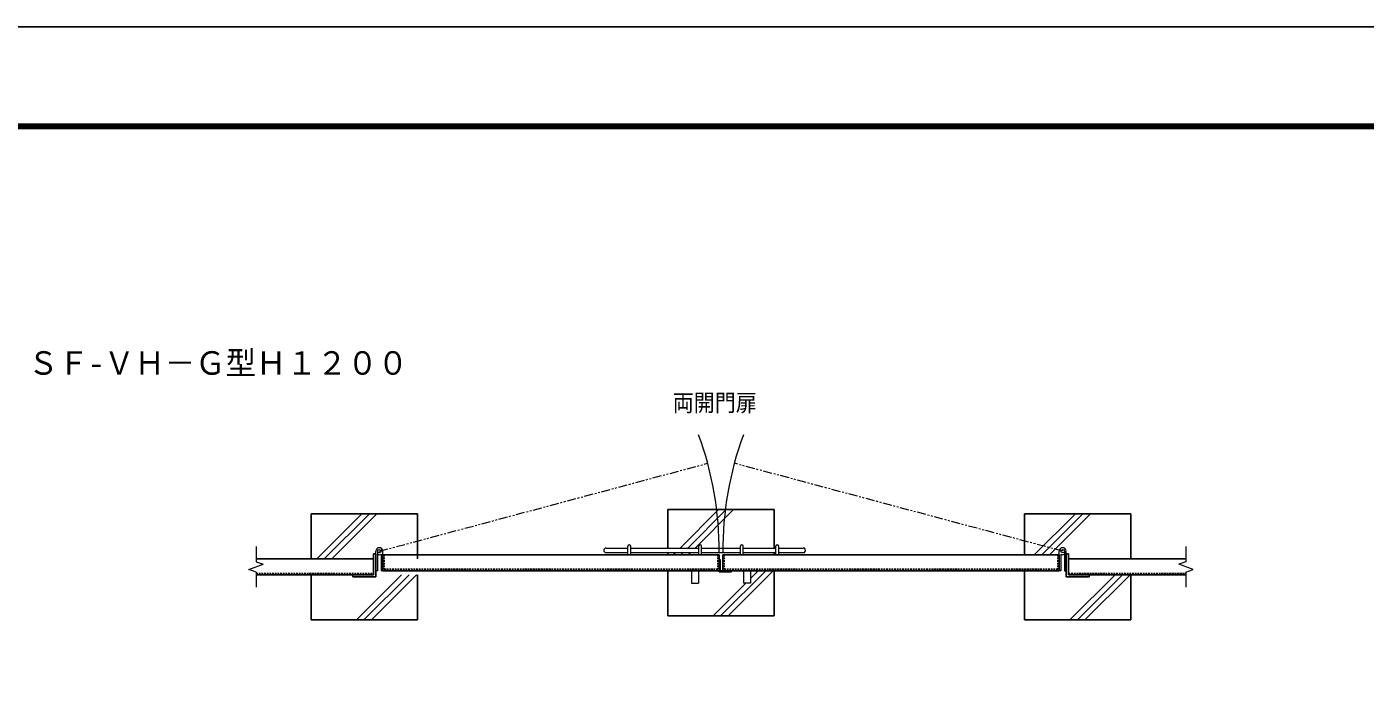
# Model space of a CAD drawing. Units: millimetres, scale not verified. Extents: x -5250 to 5250, y -3712 to 3712.
# Drawn here: x -2111 to 1669, y 1872 to 3712 of the extents above; entities that cross this region are included whole.
import ezdxf
from ezdxf.enums import TextEntityAlignment as Align

# ---------------------------------------------------------------- set-up
doc = ezdxf.new("R2010")
doc.units = ezdxf.units.MM
doc.header["$LTSCALE"] = 20
doc.linetypes.add('USER2', pattern=[0.375, 0.25, -0.125])
doc.linetypes.add('USER3', pattern=[2.5, 1.25, -0.25, 0.25, -0.25, 0.25, -0.25])
for name, color, linetype, lineweight in [('0-0_D-TTL', 7, 'Continuous', 25), ('0-2_D-STR-TXT', 7, 'Continuous', 13), ('0-3_D-STR1', 1, 'Continuous', 25), ('0-4_D-STR3', 3, 'Continuous', 13), ('0-5_D-BMK', 2, 'Continuous', 13), ('0-B_D-STR4', 7, 'Continuous', 25)]:
    doc.layers.add(name, color=color, linetype=linetype, lineweight=lineweight)
doc.styles.add('ＭＳ ゴシック', font='')
doc.styles.get('ＭＳ ゴシック').set_extended_font_data('MS Gothic')

msp = doc.modelspace()

# ---------------------------------------------------------------- linework, layer by layer
at = {"layer": '0-0_D-TTL', "color": 2}
msp.add_lwpolyline([(-5249.84, 3712.5), (5250.16, 3712.5), (5250.16, -3712.5), (-5249.84, -3712.5)], close=True, dxfattribs=at)
at = {"layer": '0-0_D-TTL'}
for points in [[(-4912.34, 3437.5), (4912.66, 3437.5), (4912.66, -3437.5), (-4912.34, -3437.5)], [(-4909.21, 3434.37), (4909.54, 3434.37), (4909.54, -3434.37), (-4909.21, -3434.37)], [(-4906.09, 3431.25), (4906.41, 3431.25), (4906.41, -3431.25), (-4906.09, -3431.25)], [(-4902.96, 3428.12), (4903.29, 3428.12), (4903.29, -3428.12), (-4902.96, -3428.12)], [(-4899.84, 3425), (4900.16, 3425), (4900.16, -3425), (-4899.84, -3425)]]:
    msp.add_lwpolyline(points, close=True, dxfattribs=at)
at = {"layer": '0-3_D-STR1'}
for p, q in [((-1463.21, 2208.96), (-1131.65, 2208.96)), ((-1125.65, 2222.96), (-1125.65, 2157.96)), ((-1105.65, 2220.46), (-1105.65, 2175.46)), ((-1105.65, 2220.46), (-155.65, 2220.46)), ((-155.65, 2220.46), (-155.65, 2175.46)), ((-145.65, 2220.46), (-145.65, 2175.46)), ((-145.65, 2220.46), (804.35, 2220.46)), ((804.35, 2220.46), (804.35, 2175.46)), ((824.35, 2222.96), (824.35, 2157.96)), ((830.35, 2208.96), (1161.91, 2208.96)), ((-1463.21, 2163.96), (-1131.65, 2163.96)), ((-1190.65, 2163.96), (-1190.65, 2157.96)), ((-1125.65, 2157.96), (-1190.65, 2157.96)), ((-1105.65, 2175.46), (-155.65, 2175.46)), ((-145.65, 2175.46), (804.35, 2175.46)), ((824.35, 2157.96), (889.35, 2157.96)), ((830.35, 2163.96), (1161.91, 2163.96)), ((889.35, 2163.96), (889.35, 2157.96))]:
    msp.add_line(p, q, dxfattribs=at)
at = {"layer": '0-3_D-STR1', "linetype": 'USER2'}
for p, q in [((-1101.65, 2220.46), (-1101.65, 2179.46)), ((-159.65, 2220.46), (-159.65, 2179.46)), ((-141.65, 2220.46), (-141.65, 2179.46)), ((800.35, 2220.46), (800.35, 2179.46)), ((-1463.21, 2167.96), (-1131.65, 2167.96)), ((-1101.65, 2179.46), (-159.65, 2179.46)), ((-141.65, 2179.46), (800.35, 2179.46)), ((830.35, 2167.96), (1161.91, 2167.96))]:
    msp.add_line(p, q, dxfattribs=at)
at = {"layer": '0-3_D-STR1'}
for points in [[(-1125.65, 2222.96), (-1131.65, 2222.96), (-1131.65, 2163.96)], [(824.35, 2222.96), (830.35, 2222.96), (830.35, 2163.96)]]:
    msp.add_lwpolyline(points, dxfattribs=at)
at = {"layer": '0-4_D-STR3'}
for p, q in [((-1125.65, 2219.46), (-1125.65, 2230.46)), ((-1120.65, 2230.46), (-1120.65, 2175.46)), ((-1105.65, 2220.46), (-1105.65, 2230.35)), ((-475.39, 2239.46), (-413.65, 2239.46)), ((-413.65, 2220.46), (-413.65, 2244.69)), ((-405.65, 2220.46), (-405.65, 2244.69)), ((-405.65, 2239.46), (-213.65, 2239.46)), ((-213.65, 2220.46), (-213.65, 2244.69)), ((-205.65, 2220.46), (-205.65, 2244.69)), ((-205.65, 2239.46), (-95.65, 2239.46)), ((-95.65, 2220.46), (-95.65, 2244.69)), ((-87.65, 2220.46), (-87.65, 2244.69)), ((-87.65, 2239.46), (4.35, 2239.46)), ((4.35, 2220.46), (4.35, 2244.69)), ((12.35, 2220.46), (12.35, 2244.69)), ((12.35, 2239.46), (81.6, 2239.46)), ((804.35, 2220.46), (804.35, 2230.46)), ((819.35, 2230.46), (819.35, 2175.46)), ((824.35, 2222.96), (824.35, 2230.35)), ((-1110.65, 2221.8), (-1110.65, 2175.46)), ((-475.39, 2226.46), (-413.65, 2226.46)), ((-405.65, 2226.46), (-213.65, 2226.46)), ((-205.65, 2226.46), (-95.65, 2226.46)), ((-87.65, 2226.46), (4.35, 2226.46)), ((12.35, 2226.46), (81.6, 2226.46)), ((809.35, 2221.8), (809.35, 2175.46)), ((-1120.65, 2175.46), (-1125.65, 2175.46)), ((-1105.65, 2175.46), (-1110.65, 2175.46)), ((-234.29, 2175.46), (-234.29, 2139.95)), ((-214.29, 2175.46), (-214.29, 2139.95)), ((-155.65, 2175.46), (-155.65, 2172.46)), ((-155.65, 2172.46), (-120.65, 2172.46)), ((-145.65, 2175.46), (-152.65, 2175.46)), ((-120.65, 2172.46), (-120.65, 2175.46)), ((-87.01, 2175.46), (-87.01, 2139.95)), ((-67.01, 2175.46), (-67.01, 2139.95)), ((809.35, 2175.46), (804.35, 2175.46)), ((819.35, 2175.46), (824.35, 2175.46)), ((-234.29, 2139.95), (-214.29, 2139.95)), ((-67.01, 2139.95), (-87.01, 2139.95))]:
    msp.add_line(p, q, dxfattribs=at)
msp.add_lwpolyline([(-155.65, 2207.46), (-152.65, 2207.46), (-152.65, 2175.46)], dxfattribs=at)
for centre in [(-1115.65, 2230.46), (814.35, 2230.46)]:
    msp.add_circle(centre, 5, dxfattribs=at)
for centre, radius, start, end in [((-1115.65, 2230.46), 10, 0, 179.99992), ((-475.13, 2232.96), 6.51, 92.33842, 267.66562), ((-409.65, 2244.36), 4.02, 4.59605, 175.41039), ((-209.65, 2244.36), 4.02, 4.59605, 175.41039), ((-91.65, 2244.36), 4.02, 4.59605, 175.41039), ((8.35, 2244.36), 4.02, 4.59605, 175.41039), ((81.8, 2232.96), 6.5, 268.20886, 91.79516), ((814.35, 2230.46), 10, 0, 179.99992), ((-1115.65, 2230.46), 10, 239.9998, 300.00027), ((814.35, 2230.46), 10, 239.9998, 300.00027)]:
    msp.add_arc(centre, radius, start, end, dxfattribs=at)
at = {"layer": '0-5_D-BMK', "linetype": 'USER3'}
for p, q in [((-1115.65, 2230.46), (-188.36, 2478.93)), ((814.35, 2230.46), (-112.94, 2478.92))]:
    msp.add_line(p, q, dxfattribs=at)
at = {"layer": '0-5_D-BMK'}
for p, q in [((-1463.21, 2243.96), (-1463.21, 2200.85)), ((1161.91, 2243.96), (1161.91, 2200.85)), ((-1484.34, 2178.77), (-1443.45, 2193.65)), ((-1463.21, 2200.85), (-1443.45, 2193.65)), ((1161.91, 2200.85), (1142.15, 2193.65)), ((1183.04, 2178.77), (1142.15, 2193.65)), ((-1463.21, 2171.08), (-1484.34, 2178.77)), ((-1463.21, 2171.08), (-1463.21, 2128.96)), ((1161.91, 2171.08), (1183.04, 2178.77)), ((1161.91, 2171.08), (1161.91, 2128.96))]:
    msp.add_line(p, q, dxfattribs=at)
for centre, start, end in [((-1115.65, 2230.46), 359.76138, 20.03543), ((814.35, 2230.46), 159.96472, 180.23891)]:
    msp.add_arc(centre, 960, start, end, dxfattribs=at)
at = {"layer": '0-B_D-STR4'}
for p, q in [((-300.65, 2239.46), (-300.65, 2347.96)), ((-300.65, 2347.96), (-0.65, 2347.96)), ((-265.83, 2239.46), (-157.33, 2347.96)), ((-244.62, 2239.46), (-136.12, 2347.96)), ((-223.41, 2239.46), (-114.91, 2347.96)), ((-0.65, 2239.46), (-0.65, 2347.96)), ((-1308.15, 2336.46), (-1008.15, 2336.46)), ((-1308.15, 2208.96), (-1308.15, 2336.46)), ((-1292.33, 2208.96), (-1164.83, 2336.46)), ((-1271.12, 2208.96), (-1143.62, 2336.46)), ((-1249.91, 2208.96), (-1122.41, 2336.46)), ((-1008.15, 2208.96), (-1008.15, 2336.46)), ((706.85, 2336.46), (1006.85, 2336.46)), ((706.85, 2220.46), (706.85, 2336.46)), ((734.17, 2220.46), (850.17, 2336.46)), ((755.38, 2220.46), (871.38, 2336.46)), ((776.59, 2220.46), (892.59, 2336.46)), ((1006.85, 2208.96), (1006.85, 2336.46)), ((-300.65, 2220.46), (-300.65, 2226.46)), ((-284.83, 2220.46), (-278.83, 2226.46)), ((-263.62, 2220.46), (-257.62, 2226.46)), ((-242.41, 2220.46), (-236.41, 2226.46)), ((-0.65, 2220.46), (-0.65, 2226.46)), ((-1308.15, 2036.46), (-1308.15, 2163.96)), ((-1180.33, 2036.46), (-1052.83, 2163.96)), ((-1159.11, 2036.46), (-1031.61, 2163.96)), ((-1137.9, 2036.46), (-1010.4, 2163.96)), ((-1008.15, 2036.46), (-1008.15, 2163.96)), ((-300.65, 2047.96), (-300.65, 2175.46)), ((-151.61, 2047.96), (-24.11, 2175.46)), ((-130.4, 2047.96), (-2.9, 2175.46)), ((-67.01, 2153.78), (-45.33, 2175.46)), ((-0.65, 2047.96), (-0.65, 2175.46)), ((706.85, 2036.46), (706.85, 2175.46)), ((834.67, 2036.46), (962.17, 2163.96)), ((855.89, 2036.46), (983.39, 2163.96)), ((877.1, 2036.46), (1004.6, 2163.96)), ((1006.85, 2036.46), (1006.85, 2163.96)), ((-172.83, 2047.96), (-80.84, 2139.95)), ((-300.65, 2047.96), (-0.65, 2047.96)), ((-1308.15, 2036.46), (-1008.15, 2036.46)), ((706.85, 2036.46), (1006.85, 2036.46))]:
    msp.add_line(p, q, dxfattribs=at)

# ---------------------------------------------------------------- texts
at = {"layer": '0-2_D-STR-TXT', "style": 'ＭＳ ゴシック'}
for s, height, width, p in [('ＳＦ-ＶＨ－Ｇ型Ｈ１２００', 66.27, 0.95, (-2107.69, 2709.42)), ('両開門扉', 48.39, 0.9, (-287.15, 2611.3))]:
    msp.add_text(s, height=height, dxfattribs=dict(at, width=width)).set_placement(p, align=Align.BOTTOM_LEFT)

doc.saveas('drawing.dxf')
